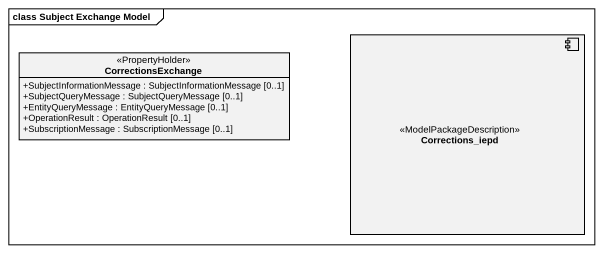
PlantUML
@startuml
mainframe class Subject Exchange Model
allowmixing
hide circle
hide empty members
skinparam classAttributeIconSize 0
component Corrections_iepd <<ModelPackageDescription>>
class CorrectionsExchange <<PropertyHolder>> {
  +SubjectInformationMessage : SubjectInformationMessage [0..1]
  +SubjectQueryMessage : SubjectQueryMessage [0..1]
  +EntityQueryMessage : EntityQueryMessage [0..1]
  +OperationResult : OperationResult [0..1]
  +SubscriptionMessage : SubscriptionMessage [0..1]
}
@enduml
